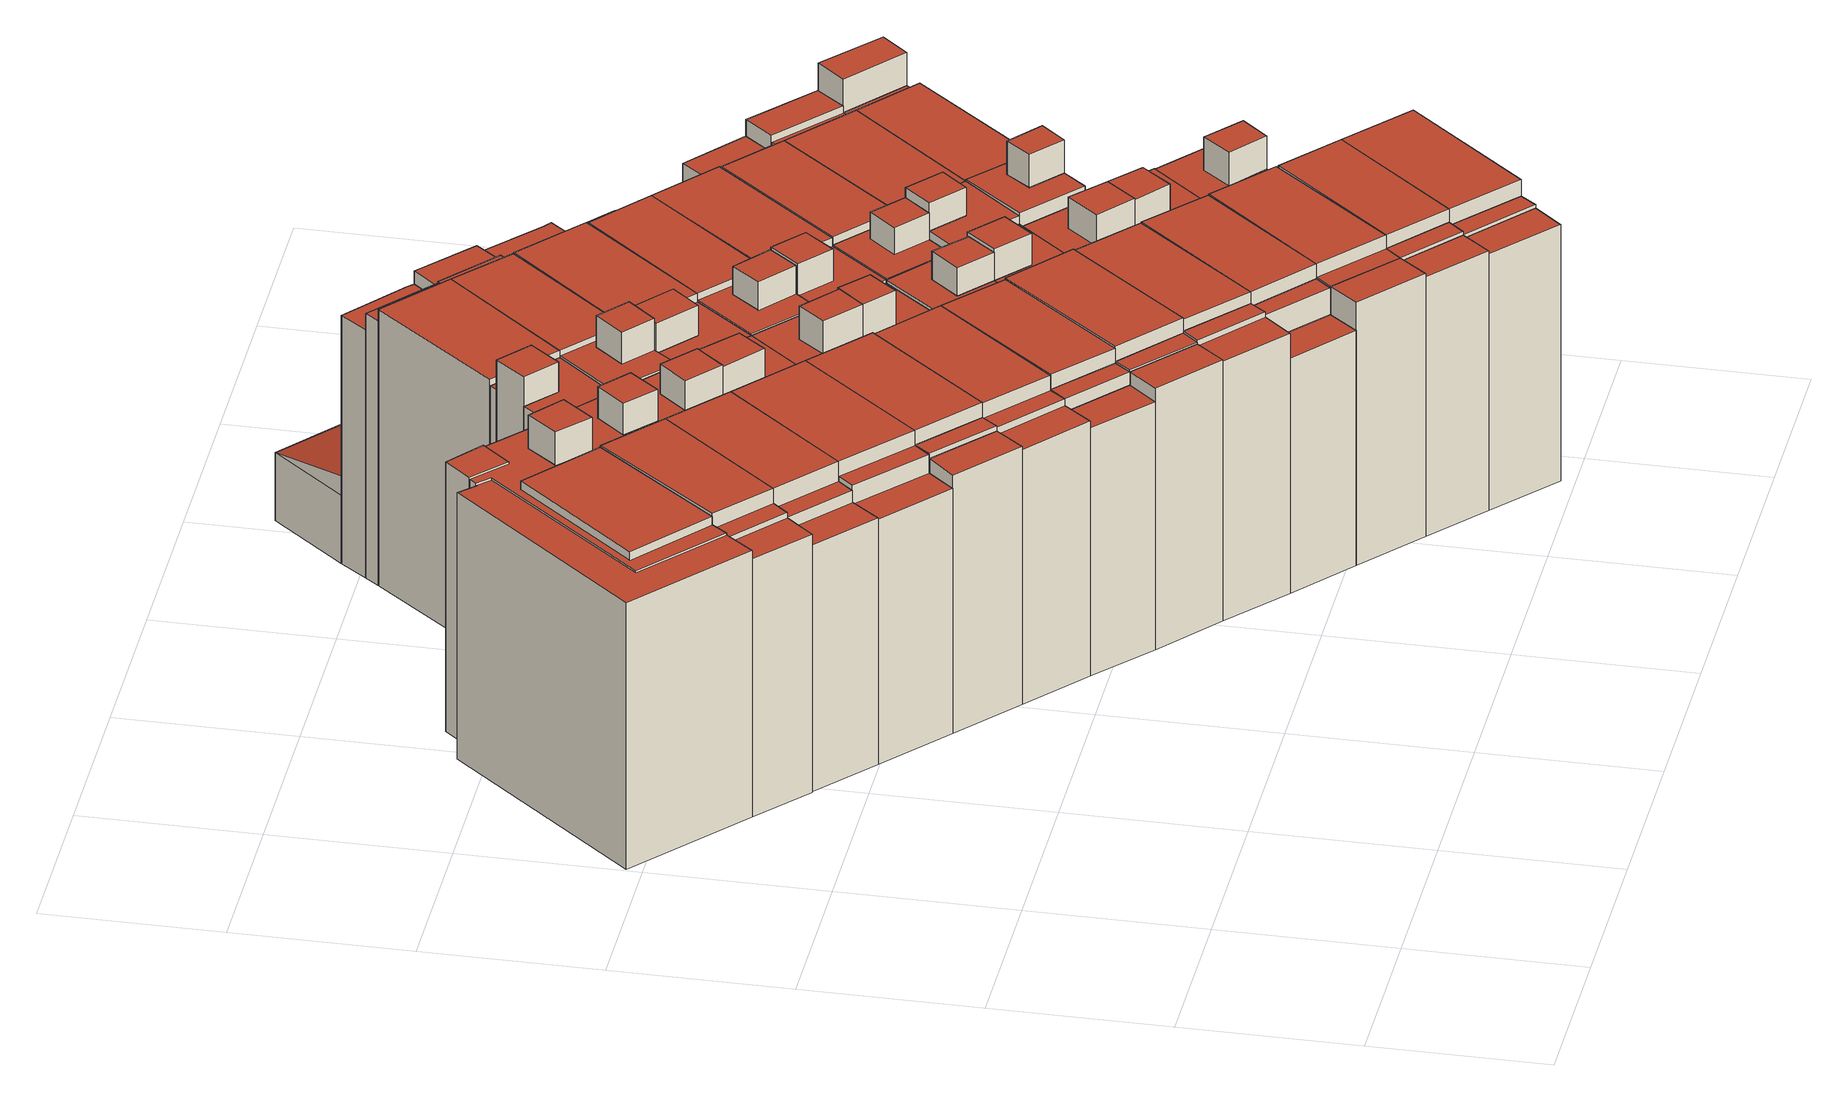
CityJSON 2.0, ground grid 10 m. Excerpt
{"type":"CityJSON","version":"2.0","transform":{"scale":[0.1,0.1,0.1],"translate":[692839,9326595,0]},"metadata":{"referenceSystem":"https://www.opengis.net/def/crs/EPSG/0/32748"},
"CityObjects":{
"building1":{"type":"Building","attributes":{"description":"17, created by Fairuz Akmal Pradana","name":"AC14-17","relativeToTerrain":"entirelyAboveTerrain","GrossPlannedArea":{"value":120,"uom":"m2"},"ConstructionMethod":"New Building","IsLandmarked":"NO","dateOfConstruction":"2025-01-01","measuredHeight":18.19,"class":"1000","function":"1000","usage":"1000","roofType":"1030","storeysAboveGround":2,"storeysBelowGround":0},"geometry":[{"type":"MultiSurface","lod":"2","boundaries":[[[0,1,2,3]],[[4,5,6,7]],[[8,9,10,11]],[[12,13,14,15]],[[9,16,17,10]],[[12,18,19,20]],[[16,9,21,22]],[[5,4,23,24]],[[25,26,27,28]],[[29,25,30,31]],[[26,32,33,34]],[[1,35,36,2]],[[35,29,37,38]],[[39,40,41,42]],[[32,43,44,45]],[[16,46,47,17]],[[46,8,11,47]],[[8,12,15,48]],[[49,0,3,50]],[[13,51,52,14]],[[51,13,53,54]],[[5,29,31,6]],[[39,26,34,55]],[[51,35,38,52]],[[4,25,28,23]],[[40,32,45,41]],[[25,4,7,30]],[[32,40,56,33]],[[35,51,54,36]],[[29,5,24,37]],[[26,39,42,27]],[[43,16,22,44]],[[40,39,55,56]],[[13,12,20,53]],[[18,49,50,19]],[[9,8,48,21]],[[6,31,30,7]],[[55,34,33,56]],[[17,47,11,10]],[[53,20,19,50,3,2,36,54]],[[21,48,15,14,52,38,37,24,23,28,27,42,41,45,44,22]],[[29,5,4,25]],[[46,16,9,8]],[[26,39,40,32]],[[12,13,51,35,1,0,49,18]],[[8,9,16,43,32,40,39,26,25,4,5,29,35,51,13,12]]],"semantics":{"surfaces":[{"type":"WallSurface","name":"Outer Wall 1"},{"type":"WallSurface","name":"Outer Wall 2"},{"type":"WallSurface","name":"Outer Wall 3"},{"type":"WallSurface","name":"Outer Wall 4"},{"type":"WallSurface","name":"Outer Wall 5"},{"type":"WallSurface","name":"Outer Wall 6"},{"type":"WallSurface","name":"Outer Wall 7"},{"type":"WallSurface","name":"Outer Wall 8"},{"type":"WallSurface","name":"Outer Wall 9"},{"type":"WallSurface","name":"Outer Wall 10"},{"type":"WallSurface","name":"Outer Wall 11"},{"type":"WallSurface","name":"Outer Wall 12"},{"type":"WallSurface","name":"Outer Wall 13"},{"type":"WallSurface","name":"Outer Wall 14"},{"type":"WallSurface","name":"Outer Wall 15"},{"type":"WallSurface","name":"Outer Wall 16"},{"type":"RoofSurface","name":"Roof 1"},{"type":"RoofSurface","name":"Roof 2"},{"type":"GroundSurface","description":"Bodenplatte","name":"Base Surface"}],"values":[0,1,2,2,3,4,4,5,6,7,7,7,7,7,7,8,9,9,10,10,11,12,12,12,12,12,13,13,13,13,13,13,14,15,15,15,16,16,17,17,17,18,18,18,18,18]}}]},
"building2":{"type":"Building","attributes":{"description":"101, created by Fairuz Akmal Pradana","name":"AC14-101","relativeToTerrain":"entirelyAboveTerrain","GrossPlannedArea":{"value":120,"uom":"m2"},"ConstructionMethod":"New Building","IsLandmarked":"NO","dateOfConstruction":"2025-01-01","measuredHeight":18.2,"class":"1000","function":"1000","usage":"1000","roofType":"1030","storeysAboveGround":2,"storeysBelowGround":0},"geometry":[{"type":"MultiSurface","lod":"2","boundaries":[[[57,58,59,60]],[[61,62,63,64]],[[58,65,66,67]],[[68,69,70,71]],[[65,62,72,66]],[[73,35,74,75]],[[25,73,76,77]],[[43,25,78,79]],[[35,1,80,81]],[[73,69,82,76]],[[25,57,60,78]],[[1,83,84,80]],[[35,68,71,74]],[[58,61,64,59]],[[62,65,85,63]],[[61,58,67,86]],[[62,61,86,72]],[[69,73,75,70]],[[57,25,77,87]],[[88,43,79,89]],[[68,35,81,90]],[[69,57,87,82]],[[65,88,89,85]],[[83,68,90,84]],[[87,77,76,82]],[[89,79,78,60,59,64,63,85]],[[90,81,80,84]],[[70,75,74,71]],[[86,67,66,72]],[[25,57,69,73]],[[43,88,65,62,61,58,57,25]],[[58,61,62,65]],[[35,68,83,1]],[[73,69,68,35]]],"semantics":{"surfaces":[{"type":"WallSurface","name":"Outer Wall 1"},{"type":"WallSurface","name":"Outer Wall 2"},{"type":"WallSurface","name":"Outer Wall 3"},{"type":"WallSurface","name":"Outer Wall 4"},{"type":"WallSurface","name":"Outer Wall 5"},{"type":"WallSurface","name":"Outer Wall 6"},{"type":"WallSurface","name":"Outer Wall 7"},{"type":"WallSurface","name":"Outer Wall 8"},{"type":"WallSurface","name":"Outer Wall 9"},{"type":"WallSurface","name":"Outer Wall 10"},{"type":"WallSurface","name":"Outer Wall 11"},{"type":"WallSurface","name":"Outer Wall 12"},{"type":"WallSurface","name":"Outer Wall 13"},{"type":"RoofSurface","name":"Roof 1"},{"type":"RoofSurface","name":"Roof 2"},{"type":"GroundSurface","description":"Bodenplatte","name":"Base Surface"}],"values":[0,0,0,0,1,2,3,3,3,4,5,5,5,6,7,8,9,10,11,11,11,12,12,12,13,13,13,13,14,15,15,15,15,15]}}]},
"building3":{"type":"Building","attributes":{"description":"95, created by Fairuz Akmal Pradana","name":"AC14-95","relativeToTerrain":"entirelyAboveTerrain","GrossPlannedArea":{"value":120,"uom":"m2"},"ConstructionMethod":"New Building","IsLandmarked":"NO","dateOfConstruction":"2025-01-01","measuredHeight":18.1,"class":"1000","function":"1000","usage":"1000","roofType":"1030","storeysAboveGround":2,"storeysBelowGround":0},"geometry":[{"type":"MultiSurface","lod":"2","boundaries":[[[68,91,92,90]],[[69,93,94,82]],[[95,96,97,98]],[[93,69,99,100]],[[91,68,101,102]],[[57,103,104,60]],[[105,106,107,108]],[[109,110,111,112]],[[113,114,115,116]],[[103,114,117,104]],[[113,105,108,118]],[[110,91,102,111]],[[93,103,119,94]],[[114,113,118,117]],[[103,57,87,119]],[[106,105,120,121]],[[68,109,112,101]],[[57,69,82,87]],[[105,113,116,120]],[[96,57,60,97]],[[69,68,90,99]],[[106,95,98,107]],[[91,93,100,92]],[[114,106,121,115]],[[98,97,60,104,117,118,108,107]],[[100,99,90,92]],[[102,101,112,111]],[[119,87,82,94]],[[116,115,121,120]],[[96,95,106,105,113,114,103,57]],[[69,93,91,68]],[[68,91,110,109]],[[57,103,93,69]],[[114,113,105,106]]],"semantics":{"surfaces":[{"type":"WallSurface","name":"Outer Wall 1"},{"type":"WallSurface","name":"Outer Wall 2"},{"type":"WallSurface","name":"Outer Wall 3"},{"type":"WallSurface","name":"Outer Wall 4"},{"type":"WallSurface","name":"Outer Wall 5"},{"type":"WallSurface","name":"Outer Wall 6"},{"type":"WallSurface","name":"Outer Wall 7"},{"type":"WallSurface","name":"Outer Wall 8"},{"type":"WallSurface","name":"Outer Wall 9"},{"type":"RoofSurface","name":"Roof 1"},{"type":"RoofSurface","name":"Roof 2"},{"type":"GroundSurface","description":"Bodenplatte","name":"Base Surface"}],"values":[0,0,1,1,1,2,2,2,2,3,3,3,3,4,4,4,5,5,6,7,7,8,8,8,9,9,9,9,10,11,11,11,11,11]}}]},
"building4":{"type":"Building","attributes":{"description":"97, created by Fairuz Akmal Pradana","name":"AC14-97","relativeToTerrain":"entirelyAboveTerrain","GrossPlannedArea":{"value":120,"uom":"m2"},"ConstructionMethod":"New Building","IsLandmarked":"NO","dateOfConstruction":"2025-01-01","measuredHeight":17.98,"class":"1000","function":"1000","usage":"1000","roofType":"1030","storeysAboveGround":2,"storeysBelowGround":0},"geometry":[{"type":"MultiSurface","lod":"2","boundaries":[[[122,123,124,125]],[[126,127,128,129]],[[130,131,132,133]],[[93,123,134,94]],[[114,130,133,135]],[[123,93,136,124]],[[130,114,137,138]],[[127,95,139,128]],[[93,91,140,136]],[[91,110,141,142]],[[114,103,143,137]],[[106,114,135,144]],[[91,122,125,140]],[[110,145,146,141]],[[103,126,129,143]],[[106,131,147,148]],[[126,103,119,149]],[[122,91,142,150]],[[131,106,144,132]],[[103,93,94,119]],[[95,106,148,139]],[[131,130,138,147]],[[123,126,149,134]],[[145,122,150,146]],[[149,119,94,134]],[[124,136,140,125]],[[150,142,141,146]],[[138,137,143,129,128,139,148,147]],[[132,144,135,133]],[[103,126,123,93]],[[93,123,122,91]],[[91,122,145,110]],[[114,130,131,106,95,127,126,103]],[[106,131,130,114]]],"semantics":{"surfaces":[{"type":"WallSurface","name":"Outer Wall 1"},{"type":"WallSurface","name":"Outer Wall 2"},{"type":"WallSurface","name":"Outer Wall 3"},{"type":"WallSurface","name":"Outer Wall 4"},{"type":"WallSurface","name":"Outer Wall 5"},{"type":"WallSurface","name":"Outer Wall 6"},{"type":"WallSurface","name":"Outer Wall 7"},{"type":"WallSurface","name":"Outer Wall 8"},{"type":"RoofSurface","name":"Roof 1"},{"type":"GroundSurface","description":"Bodenplatte","name":"Base Surface"}],"values":[0,0,0,1,1,2,2,2,3,3,3,3,4,4,4,4,5,5,5,6,6,6,7,7,8,8,8,8,8,9,9,9,9,9]}}]},
"building5":{"type":"Building","attributes":{"description":"138, created by Fairuz Akmal Pradana","name":"AC14-138","relativeToTerrain":"entirelyAboveTerrain","GrossPlannedArea":{"value":120,"uom":"m2"},"ConstructionMethod":"New Building","IsLandmarked":"NO","dateOfConstruction":"2025-01-01","measuredHeight":18.23,"class":"1000","function":"1000","usage":"1000","roofType":"1030","storeysAboveGround":2,"storeysBelowGround":0},"geometry":[{"type":"MultiSurface","lod":"2","boundaries":[[[126,123,134,149]],[[151,152,153,154]],[[155,126,149,156]],[[157,127,128,158]],[[159,160,161,162]],[[163,123,124,164]],[[165,166,167,168]],[[123,163,169,134]],[[126,155,170,129]],[[166,165,171,172]],[[160,159,173,174]],[[163,155,156,169]],[[175,151,154,176]],[[155,159,162,170]],[[160,166,172,161]],[[159,165,168,173]],[[152,145,177,153]],[[127,126,129,128]],[[123,152,178,124]],[[166,160,174,167]],[[145,175,176,177]],[[152,151,179,178]],[[165,157,158,171]],[[151,163,164,179]],[[156,149,134,169]],[[154,153,177,176]],[[158,128,129,170,162,161,172,171]],[[164,124,178,179]],[[174,173,168,167]],[[126,155,163,123]],[[152,151,175,145]],[[127,157,165,166,160,159,155,126]],[[123,163,151,152]],[[159,160,166,165]]],"semantics":{"surfaces":[{"type":"WallSurface","name":"Outer Wall 1"},{"type":"WallSurface","name":"Outer Wall 2"},{"type":"WallSurface","name":"Outer Wall 3"},{"type":"WallSurface","name":"Outer Wall 4"},{"type":"WallSurface","name":"Outer Wall 5"},{"type":"WallSurface","name":"Outer Wall 6"},{"type":"WallSurface","name":"Outer Wall 7"},{"type":"WallSurface","name":"Outer Wall 8"},{"type":"RoofSurface","name":"Roof 1"},{"type":"GroundSurface","description":"Bodenplatte","name":"Base Surface"}],"values":[0,1,2,2,2,2,2,3,3,3,3,4,4,4,4,4,5,5,5,5,6,6,7,7,8,8,8,8,8,9,9,9,9,9]}}]},
"building6":{"type":"Building","attributes":{"description":"140, created by Fairuz Akmal Pradana","name":"AC14-140","relativeToTerrain":"entirelyAboveTerrain","GrossPlannedArea":{"value":120,"uom":"m2"},"ConstructionMethod":"New Building","IsLandmarked":"NO","dateOfConstruction":"2025-01-01","measuredHeight":18.15,"class":"1000","function":"1000","usage":"1000","roofType":"1030","storeysAboveGround":2,"storeysBelowGround":0},"geometry":[{"type":"MultiSurface","lod":"2","boundaries":[[[157,180,181,182]],[[183,184,185,186]],[[159,155,187,188]],[[189,151,190,191]],[[151,175,192,193]],[[189,194,195,196]],[[180,183,186,181]],[[155,197,198,187]],[[151,199,200,190]],[[175,201,202,192]],[[159,184,203,173]],[[194,197,204,195]],[[197,205,206,198]],[[199,194,207,200]],[[201,199,208,202]],[[184,183,209,203]],[[197,155,210,204]],[[184,159,188,185]],[[194,189,191,207]],[[199,151,193,208]],[[183,180,211,209]],[[155,189,196,210]],[[180,159,173,211]],[[205,157,182,206]],[[190,200,207,191]],[[192,202,208,193]],[[209,211,173,203]],[[196,195,204,210]],[[198,206,182,181,186,185,188,187]],[[194,189,155,197]],[[205,197,155,159,184,183,180,157]],[[199,151,189,194]],[[201,175,151,199]],[[180,183,184,159]]],"semantics":{"surfaces":[{"type":"WallSurface","name":"Outer Wall 1"},{"type":"WallSurface","name":"Outer Wall 2"},{"type":"WallSurface","name":"Outer Wall 3"},{"type":"WallSurface","name":"Outer Wall 4"},{"type":"WallSurface","name":"Outer Wall 5"},{"type":"WallSurface","name":"Outer Wall 6"},{"type":"RoofSurface","name":"Roof 1"},{"type":"RoofSurface","name":"Roof 2"},{"type":"RoofSurface","name":"Roof 3"},{"type":"GroundSurface","description":"Bodenplatte","name":"Base Surface"}],"values":[0,0,0,0,0,1,1,1,1,1,1,2,2,2,2,2,3,3,3,3,3,4,4,5,6,6,6,7,8,9,9,9,9,9]}}]},
"building7":{"type":"Building","attributes":{"description":"134, created by Fairuz Akmal Pradana","name":"AC14-134","relativeToTerrain":"entirelyAboveTerrain","GrossPlannedArea":{"value":120,"uom":"m2"},"ConstructionMethod":"New Building","IsLandmarked":"NO","dateOfConstruction":"2025-01-01","measuredHeight":17.92,"class":"1000","function":"1000","usage":"1000","roofType":"1030","storeysAboveGround":2,"storeysBelowGround":0},"geometry":[{"type":"MultiSurface","lod":"2","boundaries":[[[201,212,213,214]],[[215,216,217,218]],[[219,220,221,222]],[[223,224,225,226]],[[227,228,229,230]],[[220,215,231,232]],[[216,205,233,217]],[[220,223,226,221]],[[228,234,235,229]],[[219,197,204,236]],[[227,199,237,238]],[[215,224,239,231]],[[205,197,240,233]],[[197,234,241,204]],[[197,219,222,240]],[[224,215,218,225]],[[199,227,230,200]],[[234,228,242,241]],[[223,220,232,243]],[[234,199,200,235]],[[199,201,214,237]],[[224,223,243,239]],[[228,219,236,242]],[[212,227,238,213]],[[241,242,236,204]],[[243,232,231,239]],[[218,217,233,240,222,221,226,225]],[[200,230,229,235]],[[214,213,238,237]],[[216,215,224,223,220,219,197,205]],[[227,199,234,228]],[[228,234,197,219]],[[212,201,199,227]],[[220,223,224,215]]],"semantics":{"surfaces":[{"type":"WallSurface","name":"Outer Wall 1"},{"type":"WallSurface","name":"Outer Wall 2"},{"type":"WallSurface","name":"Outer Wall 3"},{"type":"WallSurface","name":"Outer Wall 4"},{"type":"WallSurface","name":"Outer Wall 5"},{"type":"WallSurface","name":"Outer Wall 6"},{"type":"WallSurface","name":"Outer Wall 7"},{"type":"RoofSurface","name":"Roof 1"},{"type":"RoofSurface","name":"Roof 2"},{"type":"RoofSurface","name":"Roof 3"},{"type":"GroundSurface","description":"Bodenplatte","name":"Base Surface"}],"values":[0,1,1,1,1,1,2,2,2,2,2,2,3,3,4,4,4,4,4,5,5,5,6,6,7,7,8,9,9,10,10,10,10,10]}}]},
"building8":{"type":"Building","attributes":{"description":"136, created by Fairuz Akmal Pradana","name":"AC14-136","relativeToTerrain":"entirelyAboveTerrain","GrossPlannedArea":{"value":120,"uom":"m2"},"ConstructionMethod":"New Building","IsLandmarked":"NO","dateOfConstruction":"2025-01-01","measuredHeight":18.09,"class":"1000","function":"1000","usage":"1000","roofType":"1030","storeysAboveGround":2,"storeysBelowGround":0},"geometry":[{"type":"MultiSurface","lod":"2","boundaries":[[[244,245,246,247]],[[245,248,249,250]],[[248,251,252,253]],[[254,255,256,257]],[[220,219,222,221]],[[255,254,258,259]],[[228,227,260,261]],[[251,262,263,264]],[[245,227,230,246]],[[262,216,217,263]],[[248,228,261,249]],[[251,219,265,252]],[[227,212,266,230]],[[216,267,268,217]],[[219,228,269,265]],[[267,220,270,271]],[[254,220,221,258]],[[255,267,271,256]],[[219,251,264,222]],[[227,245,250,260]],[[228,248,253,269]],[[212,244,247,266]],[[267,255,259,268]],[[220,254,257,270]],[[246,230,266,247]],[[258,221,222,264,263,217,268,259]],[[249,261,260,250]],[[252,265,269,253]],[[256,271,270,257]],[[227,245,244,212]],[[220,254,255,267,216,262,251,219]],[[228,248,245,227]],[[219,251,248,228]],[[267,255,254,220]]],"semantics":{"surfaces":[{"type":"WallSurface","name":"Outer Wall 1"},{"type":"WallSurface","name":"Outer Wall 2"},{"type":"WallSurface","name":"Outer Wall 3"},{"type":"WallSurface","name":"Outer Wall 4"},{"type":"WallSurface","name":"Outer Wall 5"},{"type":"WallSurface","name":"Outer Wall 6"},{"type":"WallSurface","name":"Outer Wall 7"},{"type":"WallSurface","name":"Outer Wall 8"},{"type":"RoofSurface","name":"Roof 1"},{"type":"GroundSurface","description":"Bodenplatte","name":"Base Surface"}],"values":[0,0,0,0,1,1,1,2,3,3,3,3,4,4,4,4,5,5,6,6,6,7,7,7,8,8,8,8,8,9,9,9,9,9]}}]},
"building9":{"type":"Building","attributes":{"description":"94, created by Fairuz Akmal Pradana","name":"AC14-94","relativeToTerrain":"entirelyAboveTerrain","GrossPlannedArea":{"value":120,"uom":"m2"},"ConstructionMethod":"New Building","IsLandmarked":"NO","dateOfConstruction":"2025-01-01","measuredHeight":18.15,"class":"1000","function":"1000","usage":"1000","roofType":"1030","storeysAboveGround":2,"storeysBelowGround":0},"geometry":[{"type":"MultiSurface","lod":"2","boundaries":[[[272,273,274,275]],[[276,277,278,279]],[[280,281,282,283]],[[284,285,286,287]],[[273,288,289,274]],[[290,291,292,293]],[[294,295,296,297]],[[277,288,298,278]],[[88,299,300,89]],[[299,284,287,301]],[[299,302,303,300]],[[302,291,304,303]],[[281,43,79,282]],[[285,302,305,286]],[[291,281,306,292]],[[290,280,283,307]],[[288,295,308,289]],[[295,285,309,296]],[[280,290,293,310]],[[288,273,311,298]],[[312,313,298,311]],[[43,88,89,79]],[[291,290,307,304]],[[295,294,314,308]],[[281,280,310,306]],[[285,284,315,309]],[[273,276,279,311]],[[279,312,311]],[[294,272,275,314]],[[284,294,297,315]],[[313,278,298]],[[302,299,301,305]],[[279,278,298,311]],[[289,308,314,275,274]],[[293,292,306,310]],[[309,315,297,296]],[[313,279,278]],[[279,313,312]],[[79,89,300,303,304,307,283,282]],[[305,301,287,286]],[[277,276,273,288]],[[88,43,281,280,290,291,302,299]],[[299,302,285,284]],[[273,272,294,295,288]],[[291,290,280,281]],[[284,285,295,294]]],"semantics":{"surfaces":[{"type":"WallSurface","name":"Outer Wall 1"},{"type":"WallSurface","name":"Outer Wall 2"},{"type":"WallSurface","name":"Outer Wall 3"},{"type":"WallSurface","name":"Outer Wall 4"},{"type":"WallSurface","name":"Outer Wall 5"},{"type":"WallSurface","name":"Outer Wall 6"},{"type":"WallSurface","name":"Outer Wall 7"},{"type":"WallSurface","name":"Outer Wall 8"},{"type":"WallSurface","name":"Outer Wall 9"},{"type":"WallSurface","name":"Outer Wall 10"},{"type":"WallSurface","name":"Outer Wall 11"},{"type":"WallSurface","name":"Outer Wall 12"},{"type":"RoofSurface","name":"Roof 1"},{"type":"RoofSurface","name":"Roof 2"},{"type":"RoofSurface","name":"Roof 3"},{"type":"GroundSurface","description":"Bodenplatte","name":"Base Surface"}],"values":[0,1,1,1,1,1,1,2,3,3,4,5,5,5,5,6,6,6,7,8,8,8,8,8,8,8,9,9,9,9,10,11,12,12,12,12,13,13,14,14,15,15,15,15,15,15]}}]},
"building10":{"type":"Building","attributes":{"description":"96, created by Fairuz Akmal Pradana","name":"AC14-96","relativeToTerrain":"entirelyAboveTerrain","GrossPlannedArea":{"value":120,"uom":"m2"},"ConstructionMethod":"New Building","IsLandmarked":"NO","dateOfConstruction":"2025-01-01","measuredHeight":18.25,"class":"1000","function":"1000","usage":"1000","roofType":"1030","storeysAboveGround":2,"storeysBelowGround":0},"geometry":[{"type":"MultiSurface","lod":"2","boundaries":[[[316,284,287,317]],[[318,294,319,320]],[[299,321,322,301]],[[323,324,325,326]],[[327,328,329,330]],[[321,316,317,322]],[[318,331,332,333]],[[95,328,334,335]],[[328,324,336,329]],[[294,318,333,337]],[[284,316,338,339]],[[340,95,335,341]],[[321,299,342,343]],[[328,327,344,334]],[[324,323,345,336]],[[284,299,301,287]],[[294,284,339,319]],[[331,272,346,332]],[[272,294,337,346]],[[299,340,341,342]],[[316,318,320,338]],[[327,323,326,344]],[[324,321,343,325]],[[323,327,330,345]],[[317,287,301,322]],[[332,346,337,333]],[[320,319,339,338]],[[343,342,341,335,334,344,326,325]],[[330,329,336,345]],[[284,316,321,299]],[[272,331,318,294]],[[294,318,316,284]],[[299,321,324,323,327,328,95,340]],[[328,327,323,324]]],"semantics":{"surfaces":[{"type":"WallSurface","name":"Outer Wall 1"},{"type":"WallSurface","name":"Outer Wall 2"},{"type":"WallSurface","name":"Outer Wall 3"},{"type":"WallSurface","name":"Outer Wall 4"},{"type":"WallSurface","name":"Outer Wall 5"},{"type":"WallSurface","name":"Outer Wall 6"},{"type":"WallSurface","name":"Outer Wall 7"},{"type":"WallSurface","name":"Outer Wall 8"},{"type":"WallSurface","name":"Outer Wall 9"},{"type":"WallSurface","name":"Outer Wall 10"},{"type":"RoofSurface","name":"Roof 1"},{"type":"RoofSurface","name":"Roof 2"},{"type":"GroundSurface","description":"Bodenplatte","name":"Base Surface"}],"values":[0,0,1,1,1,2,2,2,2,3,3,3,4,4,4,5,5,6,7,7,8,8,8,9,10,10,10,10,11,12,12,12,12,12]}}]},
"building11":{"type":"Building","attributes":{"description":"132, created by Fairuz Akmal Pradana","name":"AC14-132","relativeToTerrain":"entirelyAboveTerrain","GrossPlannedArea":{"value":120,"uom":"m2"},"ConstructionMethod":"New Building","IsLandmarked":"NO","dateOfConstruction":"2025-01-01","measuredHeight":17.94,"class":"1000","function":"1000","usage":"1000","roofType":"1030","storeysAboveGround":2,"storeysBelowGround":0},"geometry":[{"type":"MultiSurface","lod":"2","boundaries":[[[347,348,349,350]],[[251,351,352,353]],[[245,354,355,356]],[[244,357,358,359]],[[262,251,353,360]],[[245,244,359,361]],[[347,362,363,364]],[[365,362,366,367]],[[368,248,369,370]],[[248,245,356,369]],[[251,248,371,372]],[[348,373,374,349]],[[351,365,367,352]],[[365,348,375,376]],[[373,262,360,374]],[[354,245,361,377]],[[351,251,372,378]],[[348,347,364,375]],[[362,347,350,366]],[[354,368,370,355]],[[357,354,377,358]],[[368,351,378,379]],[[248,368,379,371]],[[362,365,376,363]],[[350,349,374,360,353,352,367,366]],[[356,355,370,369]],[[359,358,377,361]],[[371,379,378,372]],[[363,376,375,364]],[[348,347,362,365,351,251,262,373]],[[354,245,248,368]],[[357,244,245,354]],[[368,248,251,351]],[[365,362,347,348]]],"semantics":{"surfaces":[{"type":"WallSurface","name":"Outer Wall 1"},{"type":"WallSurface","name":"Outer Wall 2"},{"type":"WallSurface","name":"Outer Wall 3"},{"type":"WallSurface","name":"Outer Wall 4"},{"type":"WallSurface","name":"Outer Wall 5"},{"type":"WallSurface","name":"Outer Wall 6"},{"type":"WallSurface","name":"Outer Wall 7"},{"type":"WallSurface","name":"Outer Wall 8"},{"type":"RoofSurface","name":"Roof 1"},{"type":"RoofSurface","name":"Roof 2"},{"type":"GroundSurface","description":"Bodenplatte","name":"Base Surface"}],"values":[0,0,0,0,1,1,1,2,2,3,3,4,4,4,5,5,5,5,6,6,6,6,7,7,8,8,8,9,9,10,10,10,10,10]}}]},
"building12":{"type":"Building","attributes":{"description":"128, created by Fairuz Akmal Pradana","name":"AC14-128","relativeToTerrain":"entirelyAboveTerrain","GrossPlannedArea":{"value":120,"uom":"m2"},"ConstructionMethod":"New Building","IsLandmarked":"NO","dateOfConstruction":"2025-01-01","measuredHeight":17.79,"class":"1000","function":"1000","usage":"1000","roofType":"1030","storeysAboveGround":2,"storeysBelowGround":0},"geometry":[{"type":"MultiSurface","lod":"2","boundaries":[[[380,381,382,383]],[[384,354,385,386]],[[387,365,388,389]],[[390,373,391,392]],[[393,368,394,395]],[[396,397,398,399]],[[354,357,400,385]],[[368,354,401,394]],[[381,368,379,382]],[[397,365,402,398]],[[403,384,386,404]],[[384,393,395,405]],[[393,380,383,406]],[[387,396,399,407]],[[365,381,408,388]],[[373,397,409,391]],[[396,387,389,410]],[[380,390,392,411]],[[357,403,404,400]],[[381,380,411,408]],[[397,396,410,409]],[[354,384,405,401]],[[368,393,406,379]],[[365,387,407,402]],[[386,385,400,404]],[[389,388,408,411,392,391,409,410]],[[395,394,401,405]],[[383,382,379,406]],[[399,398,402,407]],[[354,384,403,357]],[[365,387,396,397,373,390,380,381]],[[368,393,384,354]],[[381,380,393,368]],[[397,396,387,365]]],"semantics":{"surfaces":[{"type":"WallSurface","name":"Outer Wall 1"},{"type":"WallSurface","name":"Outer Wall 2"},{"type":"WallSurface","name":"Outer Wall 3"},{"type":"WallSurface","name":"Outer Wall 4"},{"type":"WallSurface","name":"Outer Wall 5"},{"type":"WallSurface","name":"Outer Wall 6"},{"type":"WallSurface","name":"Outer Wall 7"},{"type":"WallSurface","name":"Outer Wall 8"},{"type":"RoofSurface","name":"Roof 1"},{"type":"GroundSurface","description":"Bodenplatte","name":"Base Surface"}],"values":[0,1,1,1,1,1,2,2,2,2,3,3,3,3,4,4,4,5,6,6,7,7,7,7,8,8,8,8,8,9,9,9,9,9]}}]},
"building13":{"type":"Building","attributes":{"description":"137, created by Fairuz Akmal Pradana","name":"AC14-137","relativeToTerrain":"entirelyAboveTerrain","GrossPlannedArea":{"value":120,"uom":"m2"},"ConstructionMethod":"New Building","IsLandmarked":"NO","dateOfConstruction":"2025-01-01","measuredHeight":17.98,"class":"1000","function":"1000","usage":"1000","roofType":"1030","storeysAboveGround":2,"storeysBelowGround":0},"geometry":[{"type":"MultiSurface","lod":"2","boundaries":[[[412,413,414,415]],[[416,417,418,419]],[[420,421,422,423]],[[424,318,425,426]],[[427,428,429,430]],[[413,428,431,414]],[[321,432,433,322]],[[95,127,128,139]],[[434,435,436,437]],[[432,416,419,433]],[[127,432,438,128]],[[424,439,440,441]],[[417,321,322,418]],[[321,434,437,442]],[[435,420,423,436]],[[421,95,139,422]],[[416,424,426,443]],[[420,435,444,445]],[[427,412,415,446]],[[428,427,446,431]],[[417,416,443,447]],[[318,424,441,448]],[[421,420,445,449]],[[432,321,442,438]],[[439,427,430,440]],[[435,434,450,444]],[[318,417,447,425]],[[428,318,448,429]],[[434,421,449,450]],[[440,430,429,448,441]],[[446,415,414,431]],[[447,443,426,425]],[[444,450,449,445]],[[322,433,419,418]],[[139,128,438,442,437,436,423,422]],[[412,427,428,413]],[[432,321,417,416]],[[127,95,421,420,435,434,321,432]],[[416,417,318,424]],[[439,424,318,428,427]],[[434,435,420,421]]],"semantics":{"surfaces":[{"type":"WallSurface","name":"Outer Wall 1"},{"type":"WallSurface","name":"Outer Wall 2"},{"type":"WallSurface","name":"Outer Wall 3"},{"type":"WallSurface","name":"Outer Wall 4"},{"type":"WallSurface","name":"Outer Wall 5"},{"type":"WallSurface","name":"Outer Wall 6"},{"type":"WallSurface","name":"Outer Wall 7"},{"type":"WallSurface","name":"Outer Wall 8"},{"type":"WallSurface","name":"Outer Wall 9"},{"type":"WallSurface","name":"Outer Wall 10"},{"type":"RoofSurface","name":"Roof 1"},{"type":"RoofSurface","name":"Roof 2"},{"type":"RoofSurface","name":"Roof 3"},{"type":"GroundSurface","description":"Bodenplatte","name":"Base Surface"}],"values":[0,0,0,0,0,1,2,2,2,3,3,3,4,4,4,4,5,5,6,7,7,7,7,8,8,8,9,9,9,10,11,11,11,12,12,13,13,13,13,13,13]}}]},
"building14":{"type":"Building","attributes":{"description":"139, created by Fairuz Akmal Pradana","name":"AC14-139","relativeToTerrain":"entirelyAboveTerrain","GrossPlannedArea":{"value":120,"uom":"m2"},"ConstructionMethod":"New Building","IsLandmarked":"NO","dateOfConstruction":"2025-01-01","measuredHeight":17.98,"class":"1000","function":"1000","usage":"1000","roofType":"1030","storeysAboveGround":2,"storeysBelowGround":0},"geometry":[{"type":"MultiSurface","lod":"2","boundaries":[[[451,452,453,454]],[[455,456,457,458]],[[459,460,461,462]],[[432,463,464,433]],[[424,452,465,466]],[[467,451,454,468]],[[456,460,469,457]],[[127,157,470,471]],[[455,459,462,472]],[[463,451,473,464]],[[452,474,475,465]],[[460,463,476,469]],[[157,459,477,470]],[[451,467,478,473]],[[452,424,479,453]],[[463,432,480,476]],[[459,455,458,477]],[[460,456,481,461]],[[467,432,433,478]],[[424,467,468,479]],[[474,439,482,475]],[[439,424,466,482]],[[432,127,471,480]],[[456,455,472,481]],[[433,464,473,478]],[[465,475,482,466]],[[468,454,453,479]],[[457,469,476,480,471,470,477,458]],[[472,462,461,481]],[[463,432,467,451]],[[474,452,424,439]],[[451,467,424,452]],[[460,456,455,459,157,127,432,463]],[[459,455,456,460]]],"semantics":{"surfaces":[{"type":"WallSurface","name":"Outer Wall 1"},{"type":"WallSurface","name":"Outer Wall 2"},{"type":"WallSurface","name":"Outer Wall 3"},{"type":"WallSurface","name":"Outer Wall 4"},{"type":"WallSurface","name":"Outer Wall 5"},{"type":"WallSurface","name":"Outer Wall 6"},{"type":"WallSurface","name":"Outer Wall 7"},{"type":"RoofSurface","name":"Roof 1"},{"type":"RoofSurface","name":"Roof 2"},{"type":"RoofSurface","name":"Roof 3"},{"type":"GroundSurface","description":"Bodenplatte","name":"Base Surface"}],"values":[0,0,0,1,1,1,1,1,1,2,2,2,2,3,3,3,3,3,4,4,5,6,6,6,7,8,9,9,9,10,10,10,10,10]}}]},
"building15":{"type":"Building","attributes":{"description":"131, created by Fairuz Akmal Pradana","name":"AC14-131","relativeToTerrain":"entirelyAboveTerrain","GrossPlannedArea":{"value":120,"uom":"m2"},"ConstructionMethod":"New Building","IsLandmarked":"NO","dateOfConstruction":"2025-01-01","measuredHeight":18.14,"class":"1000","function":"1000","usage":"1000","roofType":"1030","storeysAboveGround":2,"storeysBelowGround":0},"geometry":[{"type":"MultiSurface","lod":"2","boundaries":[[[483,484,485,486]],[[487,488,489,490]],[[491,384,492,493]],[[494,495,496,497]],[[498,499,500,501]],[[403,502,503,504]],[[393,505,506,406]],[[499,487,490,500]],[[494,483,486,507]],[[502,491,493,503]],[[505,499,508,506]],[[505,393,509,510]],[[499,498,511,508]],[[393,384,492,509]],[[484,498,501,485]],[[384,403,504,492]],[[498,393,406,511]],[[495,488,512,496]],[[495,494,507,513]],[[488,487,514,512]],[[491,505,510,493]],[[488,495,513,489]],[[487,494,497,514]],[[510,509,492,493]],[[486,485,501,500,490,489,513,507]],[[493,492,504,503]],[[508,511,406,506]],[[512,514,497,496]],[[393,505,491,384]],[[484,483,494,495,488,487,499,498]],[[384,491,502,403]],[[498,499,505,393]],[[487,488,495,494]]],"semantics":{"surfaces":[{"type":"WallSurface","name":"Outer Wall 1"},{"type":"WallSurface","name":"Outer Wall 2"},{"type":"WallSurface","name":"Outer Wall 3"},{"type":"WallSurface","name":"Outer Wall 4"},{"type":"WallSurface","name":"Outer Wall 5"},{"type":"WallSurface","name":"Outer Wall 6"},{"type":"WallSurface","name":"Outer Wall 7"},{"type":"RoofSurface","name":"Roof 1"},{"type":"GroundSurface","description":"Bodenplatte","name":"Base Surface"}],"values":[0,0,0,0,1,1,1,2,2,2,2,3,3,4,4,4,4,4,5,5,6,6,6,7,7,7,7,7,8,8,8,8,8]}}]},
"building16":{"type":"Building","attributes":{"description":"126, created by Fairuz Akmal Pradana","name":"AC14-126","relativeToTerrain":"entirelyAboveTerrain","GrossPlannedArea":{"value":120,"uom":"m2"},"ConstructionMethod":"New Building","IsLandmarked":"NO","dateOfConstruction":"2025-01-01","measuredHeight":16.74,"class":"1000","function":"1000","usage":"1000","roofType":"1030","storeysAboveGround":2,"storeysBelowGround":0},"geometry":[{"type":"MultiSurface","lod":"2","boundaries":[[[515,505,510,516]],[[517,491,518,519]],[[520,521,522,523]],[[505,491,493,510]],[[521,505,506,522]],[[491,517,524,493]],[[505,515,525,506]],[[517,515,516,524]],[[526,517,519,527]],[[515,520,523,525]],[[491,502,528,518]],[[502,526,527,528]],[[516,510,493,524]],[[519,518,528,527]],[[523,522,506,525]],[[505,515,517,491]],[[491,517,526,502]],[[521,520,515,505]]],"semantics":{"surfaces":[{"type":"WallSurface","name":"Outer Wall 1"},{"type":"WallSurface","name":"Outer Wall 2"},{"type":"WallSurface","name":"Outer Wall 3"},{"type":"WallSurface","name":"Outer Wall 4"},{"type":"WallSurface","name":"Outer Wall 5"},{"type":"WallSurface","name":"Outer Wall 6"},{"type":"RoofSurface","name":"Roof 1"},{"type":"GroundSurface","description":"Bodenplatte","name":"Base Surface"}],"values":[0,0,0,1,1,2,2,3,3,3,4,5,6,6,6,7,7,7]}}]},
"building17":{"type":"Building","attributes":{"description":"133, created by Fairuz Akmal Pradana","name":"AC14-133","relativeToTerrain":"entirelyAboveTerrain","GrossPlannedArea":{"value":120,"uom":"m2"},"ConstructionMethod":"New Building","IsLandmarked":"NO","dateOfConstruction":"2025-01-01","measuredHeight":18.07,"class":"1000","function":"1000","usage":"1000","roofType":"1030","storeysAboveGround":2,"storeysBelowGround":0},"geometry":[{"type":"MultiSurface","lod":"2","boundaries":[[[529,530,531,532]],[[533,205,233,534]],[[451,535,536,537]],[[538,539,540,541]],[[205,530,542,233]],[[535,543,544,536]],[[539,545,546,540]],[[543,452,547,544]],[[545,548,549,546]],[[535,451,473,550]],[[539,538,551,552]],[[530,529,553,542]],[[554,474,555,556]],[[451,529,532,473]],[[538,533,534,551]],[[529,548,557,553]],[[474,452,558,555]],[[548,538,541,549]],[[530,535,550,531]],[[543,554,556,559]],[[548,545,560,557]],[[452,543,559,558]],[[545,539,552,560]],[[452,451,537,547]],[[550,473,532,531]],[[552,551,534,233,542,553,557,560]],[[544,547,537,536]],[[556,555,558,559]],[[546,549,541,540]],[[451,535,530,529]],[[538,539,545,548,529,530,205,533]],[[452,543,535,451]],[[474,554,543,452]],[[548,545,539,538]]],"semantics":{"surfaces":[{"type":"WallSurface","name":"Outer Wall 1"},{"type":"WallSurface","name":"Outer Wall 2"},{"type":"WallSurface","name":"Outer Wall 3"},{"type":"WallSurface","name":"Outer Wall 4"},{"type":"WallSurface","name":"Outer Wall 5"},{"type":"WallSurface","name":"Outer Wall 6"},{"type":"WallSurface","name":"Outer Wall 7"},{"type":"WallSurface","name":"Outer Wall 8"},{"type":"RoofSurface","name":"Roof 1"},{"type":"GroundSurface","description":"Bodenplatte","name":"Base Surface"}],"values":[0,0,0,0,1,1,1,2,2,3,3,3,3,4,4,4,4,4,5,5,6,6,7,7,8,8,8,8,8,9,9,9,9,9]}}]},
"building18":{"type":"Building","attributes":{"description":"129, created by Fairuz Akmal Pradana","name":"AC14-129","relativeToTerrain":"entirelyAboveTerrain","GrossPlannedArea":{"value":120,"uom":"m2"},"ConstructionMethod":"New Building","IsLandmarked":"NO","dateOfConstruction":"2025-01-01","measuredHeight":16.75,"class":"1000","function":"1000","usage":"1000","roofType":"1030","storeysAboveGround":2,"storeysBelowGround":0},"geometry":[{"type":"MultiSurface","lod":"2","boundaries":[[[526,561,562,563]],[[561,564,565,562]],[[566,515,567,568]],[[564,517,569,565]],[[515,517,519,567]],[[520,515,525,523]],[[517,526,563,569]],[[517,564,570,519]],[[515,566,571,525]],[[564,566,568,570]],[[566,572,573,571]],[[572,520,523,573]],[[568,567,519,570]],[[573,523,525,571]],[[565,569,563,562]],[[515,566,564,517]],[[520,572,566,515]],[[517,564,561,526]]],"semantics":{"surfaces":[{"type":"WallSurface","name":"Outer Wall 1"},{"type":"WallSurface","name":"Outer Wall 2"},{"type":"WallSurface","name":"Outer Wall 3"},{"type":"WallSurface","name":"Outer Wall 4"},{"type":"WallSurface","name":"Outer Wall 5"},{"type":"WallSurface","name":"Outer Wall 6"},{"type":"WallSurface","name":"Outer Wall 7"},{"type":"RoofSurface","name":"Roof 1"},{"type":"GroundSurface","description":"Bodenplatte","name":"Base Surface"}],"values":[0,1,2,2,3,3,3,4,4,5,5,6,7,7,7,8,8,8]}}]},
"building19":{"type":"Building","attributes":{"description":"135, created by Fairuz Akmal Pradana","name":"AC14-135","relativeToTerrain":"entirelyAboveTerrain","GrossPlannedArea":{"value":120,"uom":"m2"},"ConstructionMethod":"New Building","IsLandmarked":"NO","dateOfConstruction":"2025-01-01","measuredHeight":17.77,"class":"1000","function":"1000","usage":"1000","roofType":"1030","storeysAboveGround":2,"storeysBelowGround":0},"geometry":[{"type":"MultiSurface","lod":"2","boundaries":[[[574,575,576,577]],[[578,579,580,581]],[[574,582,583,584]],[[578,585,586,587]],[[543,588,589,590]],[[579,591,592,580]],[[582,588,593,583]],[[216,591,594,217]],[[585,595,596,586]],[[591,585,597,592]],[[595,575,598,596]],[[599,554,600,601]],[[579,578,587,602]],[[588,599,601,589]],[[595,582,603,604]],[[588,543,544,593]],[[591,579,602,594]],[[582,574,577,603]],[[585,578,581,597]],[[543,574,584,544]],[[575,605,606,598]],[[554,543,590,600]],[[605,216,217,606]],[[575,595,604,576]],[[580,592,597,581]],[[593,544,584,583]],[[596,598,606,217,594,602,587,586]],[[601,600,590,589]],[[603,577,576,604]],[[543,588,582,574]],[[575,595,585,578,579,591,216,605]],[[554,599,588,543]],[[574,582,595,575]],[[591,579,578,585]]],"semantics":{"surfaces":[{"type":"WallSurface","name":"Outer Wall 1"},{"type":"WallSurface","name":"Outer Wall 2"},{"type":"WallSurface","name":"Outer Wall 3"},{"type":"WallSurface","name":"Outer Wall 4"},{"type":"WallSurface","name":"Outer Wall 5"},{"type":"WallSurface","name":"Outer Wall 6"},{"type":"WallSurface","name":"Outer Wall 7"},{"type":"WallSurface","name":"Outer Wall 8"},{"type":"RoofSurface","name":"Roof 1"},{"type":"RoofSurface","name":"Roof 2"},{"type":"GroundSurface","description":"Bodenplatte","name":"Base Surface"}],"values":[0,0,1,1,1,1,2,2,2,2,3,3,4,4,4,5,5,5,5,6,6,6,7,7,8,9,9,9,9,10,10,10,10,10]}}]},
"building20":{"type":"Building","attributes":{"description":"130, created by Fairuz Akmal Pradana","name":"AC14-130","relativeToTerrain":"entirelyAboveTerrain","GrossPlannedArea":{"value":120,"uom":"m2"},"ConstructionMethod":"New Building","IsLandmarked":"NO","dateOfConstruction":"2025-01-01","measuredHeight":18.36,"class":"1000","function":"1000","usage":"1000","roofType":"1030","storeysAboveGround":2,"storeysBelowGround":0},"geometry":[{"type":"MultiSurface","lod":"2","boundaries":[[[607,608,609,610]],[[609,611,610]],[[612,599,613,614]],[[615,591,616,617]],[[618,619,620]],[[595,621,622,604]],[[588,623,624,625]],[[216,262,626,627]],[[585,628,629,630]],[[582,631,632,633]],[[628,585,634,635]],[[631,582,603,636]],[[623,588,637,638]],[[582,595,604,603]],[[599,612,620,619]],[[591,615,639,640]],[[608,599,619,609]],[[585,591,640,634]],[[599,588,625,613]],[[595,585,630,604]],[[628,615,617,629]],[[591,216,627,616]],[[588,582,633,637]],[[621,631,636,622]],[[623,612,614,624]],[[262,621,622,626]],[[631,623,638,632]],[[612,607,610,620]],[[615,628,635,639]],[[618,609,619]],[[609,618,611]],[[620,611,618]],[[620,611,610]],[[635,634,640,639]],[[625,624,614,613]],[[633,632,638,637]],[[620,610,609,619]],[[604,622,636,603]],[[627,626,622,604,630,629,617,616]],[[612,599,608,607]],[[585,628,615,591]],[[621,595,582,631]],[[623,588,599,612]],[[262,216,591,615,628,585,595,621]],[[631,582,588,623]]],"semantics":{"surfaces":[{"type":"WallSurface","name":"Outer Wall 1"},{"type":"WallSurface","name":"Outer Wall 2"},{"type":"WallSurface","name":"Outer Wall 3"},{"type":"WallSurface","name":"Outer Wall 4"},{"type":"WallSurface","name":"Outer Wall 5"},{"type":"WallSurface","name":"Outer Wall 6"},{"type":"WallSurface","name":"Outer Wall 8"},{"type":"WallSurface","name":"Outer Wall 9"},{"type":"RoofSurface","name":"Roof 1"},{"type":"RoofSurface","name":"Roof 2"},{"type":"RoofSurface","name":"Roof 3"},{"type":"RoofSurface","name":"Roof 4"},{"type":"RoofSurface","name":"Roof 5"},{"type":"GroundSurface","description":"Bodenplatte","name":"Base Surface"}],"values":[0,0,0,0,1,1,1,1,1,1,2,2,2,3,4,4,5,5,5,5,5,5,5,6,6,6,6,7,7,8,8,9,10,11,11,11,12,12,12,13,13,13,13,13,13]}}]},
"building21":{"type":"Building","attributes":{"description":"127, created by Fairuz Akmal Pradana","name":"AC14-127","relativeToTerrain":"entirelyAboveTerrain","GrossPlannedArea":{"value":120,"uom":"m2"},"ConstructionMethod":"New Building","IsLandmarked":"NO","dateOfConstruction":"2025-01-01","measuredHeight":18.79,"class":"1000","function":"1000","usage":"1000","roofType":"1030","storeysAboveGround":2,"storeysBelowGround":0},"geometry":[{"type":"MultiSurface","lod":"2","boundaries":[[[641,642,643]],[[644,623,638,645]],[[646,621,647,648]],[[649,650,651,652]],[[653,654,655,656]],[[657,658,659,660]],[[661,644,645,662]],[[650,654,663,651]],[[646,661,664,665]],[[649,653,656,666]],[[644,657,660,667]],[[657,668,642,669]],[[653,646,648,670]],[[671,649,652,672]],[[668,607,643,642]],[[661,631,636,664]],[[607,658,673,643]],[[674,641,643,673]],[[621,675,676,647]],[[631,621,622,636]],[[658,623,677,659]],[[631,661,662,632]],[[675,671,672,676]],[[623,631,632,638]],[[654,650,678,655]],[[658,657,669,673]],[[669,674,673]],[[654,653,670,663]],[[621,646,665,622]],[[650,649,666,678]],[[623,644,667,677]],[[632,662,645,638]],[[663,670,648,647,676,672,652,651]],[[678,666,656,655]],[[677,667,660,659]],[[673,669,642,643]],[[622,665,664,636]],[[642,674,669]],[[674,642,641]],[[657,658,607,668]],[[661,631,623,644]],[[653,654,650,649,671,675,621,646]],[[646,621,631,661]],[[649,650,654,653]],[[644,623,658,657]]],"semantics":{"surfaces":[{"type":"WallSurface","name":"Outer Wall 1"},{"type":"WallSurface","name":"Outer Wall 2"},{"type":"WallSurface","name":"Outer Wall 3"},{"type":"WallSurface","name":"Outer Wall 4"},{"type":"WallSurface","name":"Outer Wall 5"},{"type":"WallSurface","name":"Outer Wall 6"},{"type":"WallSurface","name":"Outer Wall 7"},{"type":"WallSurface","name":"Outer Wall 8"},{"type":"RoofSurface","name":"Roof 1"},{"type":"RoofSurface","name":"Roof 2"},{"type":"RoofSurface","name":"Roof 3"},{"type":"GroundSurface","description":"Bodenplatte","name":"Base Surface"}],"values":[0,0,0,0,0,0,1,1,1,1,1,2,2,2,3,3,4,4,4,4,4,5,5,6,6,7,7,7,7,7,7,8,8,8,8,9,9,10,10,11,11,11,11,11,11]}}]}
},
"vertices":[
[2,409,0],[66,355,0],[66,355,161],[2,409,161],[102,484,0],[43,415,0],[43,415,167],[102,484,167],[107,512,0],[126,495,0],[126,495,163],[107,512,163],[103,508,0],[110,501,0],[110,501,162],[103,508,162],[140,511,0],[140,511,163],[103,507,0],[103,507,161],[103,508,161],[126,495,162],[140,511,162],[102,484,162],[43,415,162],[143,450,0],[147,455,0],[147,455,162],[143,450,162],[86,380,0],[143,450,167],[86,380,167],[162,473,0],[162,473,182],[147,455,182],[79,371,0],[79,371,161],[86,380,162],[79,371,162],[129,471,0],[143,488,0],[143,488,162],[129,471,162],[171,484,0],[171,484,162],[162,473,162],[120,527,0],[120,527,163],[107,512,162],[94,516,0],[94,516,161],[33,410,0],[33,410,162],[110,501,161],[33,410,161],[129,471,182],[143,488,182],
[176,422,0],[181,427,0],[181,427,163],[176,422,163],[164,442,0],[178,458,0],[178,458,163],[164,442,163],[195,444,0],[195,444,182],[181,427,182],[110,345,0],[118,354,0],[118,354,159],[110,345,159],[178,458,182],[87,380,0],[79,371,159],[87,380,159],[87,380,168],[143,450,168],[143,450,163],[171,484,163],[66,355,156],[79,371,156],[118,354,168],[96,329,0],[96,329,156],[195,444,163],[164,442,182],[176,422,168],[205,456,0],[205,456,163],[110,345,156],
[143,317,0],[143,317,156],[151,326,0],[151,326,168],[238,428,0],[205,455,0],[205,455,163],[238,428,163],[118,354,156],[151,326,156],[110,345,149],[143,317,149],[209,394,0],[209,394,163],[208,431,0],[227,415,0],[227,415,163],[208,431,163],[97,329,0],[130,301,0],[130,301,149],[97,329,149],[194,415,0],[213,399,0],[213,399,181],[194,415,181],[213,399,163],[194,415,163],[209,394,168],[208,431,181],[227,415,181],
[181,284,0],[189,293,0],[189,293,159],[181,284,159],[247,362,0],[276,396,0],[276,396,162],[247,362,162],[235,381,0],[248,397,0],[248,397,180],[235,381,180],[189,293,168],[213,399,180],[151,326,159],[213,399,162],[235,381,162],[238,428,162],[143,317,159],[130,301,148],[143,317,148],[209,394,162],[227,415,180],[168,269,0],[168,269,148],[248,397,162],[227,415,162],[247,362,168],[181,284,148],
[216,255,0],[182,284,0],[182,284,156],[216,255,156],[281,333,0],[281,333,168],[309,368,0],[309,368,162],[285,339,0],[265,356,0],[265,356,162],[285,339,162],[223,264,0],[223,264,159],[298,354,0],[277,371,0],[277,371,182],[298,354,182],[223,264,168],[281,333,162],[298,354,162],[277,371,162],[285,339,182],[265,356,182],[203,239,0],[203,239,156],[168,269,156],[182,284,159],[216,255,159],
[299,355,0],[299,355,160],[309,368,160],[315,341,0],[302,325,0],[302,325,160],[315,341,160],[281,333,160],[285,339,160],[224,264,0],[216,255,158],[224,264,158],[203,239,154],[216,255,154],[258,235,0],[258,235,167],[224,264,167],[316,304,0],[316,304,160],[251,226,0],[251,226,158],[238,210,0],[238,210,154],[302,325,182],[316,304,167],[344,338,0],[344,338,160],[258,235,158],[251,226,154],[315,341,182],[281,333,167],[299,355,182],
[270,182,0],[270,182,150],[238,210,150],[367,299,0],[377,311,0],[377,311,162],[367,299,162],[348,276,0],[354,283,0],[354,283,162],[348,276,162],[335,299,0],[349,315,0],[349,315,162],[335,299,162],[284,198,0],[291,207,0],[291,207,158],[284,198,158],[367,299,179],[354,283,179],[344,338,162],[259,235,0],[259,235,158],[348,276,167],[251,226,150],[284,198,150],[349,315,179],[316,304,162],[259,235,167],[291,207,167],[335,299,179],
[305,153,0],[318,169,0],[318,169,158],[305,153,158],[326,178,0],[326,178,159],[318,169,159],[383,247,0],[383,247,168],[326,178,168],[373,267,0],[387,284,0],[387,284,181],[373,267,181],[373,267,162],[387,284,162],[284,198,159],[291,207,159],[412,281,0],[412,281,162],[383,247,162],[348,276,168],[270,182,158],[368,300,0],[368,300,162],[291,207,168],[354,283,181],[368,300,181],
[313,581,0],[310,584,0],[310,584,150],[313,581,150],[346,625,0],[311,654,0],[311,654,41],[346,625,41],[200,483,0],[182,498,0],[182,498,163],[200,483,163],[294,558,0],[257,589,0],[257,589,167],[294,558,167],[275,612,0],[275,612,150],[214,500,0],[196,515,0],[196,515,181],[214,500,181],[300,566,0],[263,597,0],[263,597,160],[300,566,160],[275,612,41],[234,489,0],[234,489,163],[234,489,167],[199,519,0],[199,519,163],[196,515,163],[199,519,167],[182,498,181],[214,500,163],[263,597,150],[257,589,160],[200,483,181],[310,584,41],[310,584,53],[275,612,53],[300,566,150],[294,558,160],
[325,531,0],[325,531,167],[332,539,0],[300,566,161],[332,539,161],[266,462,0],[266,462,167],[246,472,0],[263,458,0],[263,458,164],[246,472,164],[232,456,0],[249,442,0],[249,442,183],[232,456,183],[344,554,0],[344,554,158],[332,539,158],[249,442,164],[238,428,164],[263,458,183],[300,566,158],[325,531,161],[294,558,161],[206,456,0],[206,456,164],[234,489,164],[266,462,164],[232,456,164],[246,472,183],[313,581,158],
[416,256,0],[435,239,0],[435,239,160],[416,256,160],[417,218,0],[417,218,160],[383,247,160],[353,140,0],[353,140,160],[318,169,160],[339,124,0],[339,124,157],[305,153,157],[412,281,160],[318,169,157],[401,238,0],[401,238,179],[416,256,179],[421,222,0],[401,238,160],[421,222,160],[360,149,0],[326,178,160],[360,149,160],[326,178,167],[383,247,167],[446,252,0],[446,252,160],[435,239,179],[421,222,179],[353,140,157],[417,218,167],[360,149,167],
[451,189,0],[418,218,0],[418,218,167],[451,189,167],[386,112,0],[353,140,142],[386,112,142],[440,207,0],[421,222,162],[440,207,162],[480,223,0],[446,252,162],[480,223,162],[394,121,0],[360,149,158],[394,121,158],[454,224,0],[436,240,0],[436,240,178],[454,224,178],[339,124,142],[353,140,158],[421,222,178],[373,96,0],[373,96,142],[386,112,158],[394,121,167],[440,207,178],[418,218,162],[436,240,162],[454,224,162],[451,189,162],
[414,565,0],[379,594,0],[379,594,67],[414,565,67],[363,500,0],[326,531,0],[326,531,167],[363,500,167],[271,423,0],[249,441,0],[249,441,162],[271,423,162],[370,507,0],[332,539,159],[370,507,159],[378,525,0],[345,554,0],[345,554,153],[378,525,153],[345,554,67],[304,430,0],[304,430,167],[263,457,0],[285,439,0],[285,439,162],[263,457,162],[304,430,162],[382,522,0],[382,522,153],[370,507,153],[266,462,162],[363,500,159],[285,439,180],[271,423,180],[378,525,67],[326,531,159],[332,539,153],[249,441,180],[263,457,180],
[396,472,0],[402,480,0],[402,480,158],[396,472,158],[300,397,0],[313,413,0],[313,413,163],[300,397,163],[320,381,0],[333,397,0],[333,397,180],[320,381,180],[337,402,0],[337,402,167],[402,480,144],[370,507,144],[363,499,0],[363,499,158],[333,397,163],[309,368,163],[276,396,163],[300,397,180],[396,472,167],[415,495,0],[415,495,144],[337,402,163],[320,381,163],[363,499,167],[370,507,158],[304,430,163],[313,413,180],[382,522,144],
[516,194,0],[481,223,0],[481,223,161],[516,194,161],[492,166,0],[472,182,0],[472,182,161],[492,166,161],[421,82,0],[386,112,159],[421,82,159],[505,181,0],[485,198,0],[485,198,181],[505,181,181],[452,189,0],[486,160,0],[486,160,161],[452,189,161],[408,66,0],[408,66,159],[373,96,159],[429,91,0],[429,91,167],[505,181,161],[486,160,167],[394,121,159],[429,91,159],[452,189,167],[472,182,181],[485,198,161],[492,166,181],
[461,64,0],[461,64,159],[453,55,0],[421,82,157],[453,55,157],[519,132,0],[487,159,0],[487,159,167],[519,132,167],[453,55,159],[461,64,167],[440,39,0],[440,39,157],[408,66,157],
[338,402,0],[372,372,0],[372,372,167],[338,402,167],[310,368,0],[310,368,162],[431,443,0],[431,443,159],[396,472,159],[320,380,0],[338,365,0],[338,365,181],[320,380,181],[372,372,162],[437,450,0],[437,450,159],[352,382,0],[352,382,181],[402,480,159],[334,397,0],[334,397,181],[431,443,167],[320,380,162],[338,365,162],[338,402,162],[450,466,0],[415,495,143],[450,466,143],[334,397,162],[402,480,143],[437,450,143],[352,382,162],
[476,8,0],[476,8,155],[440,39,155],[490,24,0],[490,24,155],[497,33,0],[461,64,157],[497,33,157],[453,55,155],[490,24,157],[497,33,167],[555,101,0],[555,101,167],
[431,442,0],[373,372,0],[373,372,167],[431,442,167],[383,354,0],[370,339,0],[370,339,178],[383,354,178],[463,415,0],[463,415,159],[431,442,159],[401,339,0],[401,339,162],[383,354,162],[470,423,0],[470,423,155],[437,450,155],[388,324,0],[388,324,178],[470,423,159],[388,324,162],[405,345,0],[405,345,162],[401,339,178],[373,372,162],[483,439,0],[450,466,155],[483,439,155],[370,339,162],[463,415,167],[405,345,167],[345,338,0],[345,338,162],
[554,449,0],[517,480,0],[517,480,83],[554,449,83],[536,464,100],[519,408,0],[483,439,165],[519,408,165],[407,308,0],[388,324,167],[407,308,167],[501,423,100],[483,439,83],[519,408,83],[441,315,0],[441,315,167],[506,392,0],[506,392,165],[470,423,165],[412,281,167],[377,311,167],[420,323,0],[420,323,167],[401,339,167],[500,384,0],[500,384,161],[463,415,161],[401,339,184],[420,323,184],[500,384,167],[470,423,161],[506,392,161],[407,308,184],[388,324,184],
[554,449,105],[587,422,89],[554,449,89],[539,365,0],[539,365,161],[474,286,0],[441,315,168],[474,286,168],[457,266,0],[439,281,0],[439,281,168],[457,266,168],[469,280,0],[450,295,0],[450,295,188],[469,280,188],[552,380,0],[520,408,0],[520,408,181],[552,380,181],[533,357,0],[533,357,161],[450,295,168],[533,357,167],[474,286,167],[457,266,188],[539,365,181],[587,422,0],[552,380,89],[469,280,168],[446,253,0],[446,253,168],[520,408,89],[520,408,105],[413,281,0],[413,281,168],[506,392,181],[439,281,188]
]}
